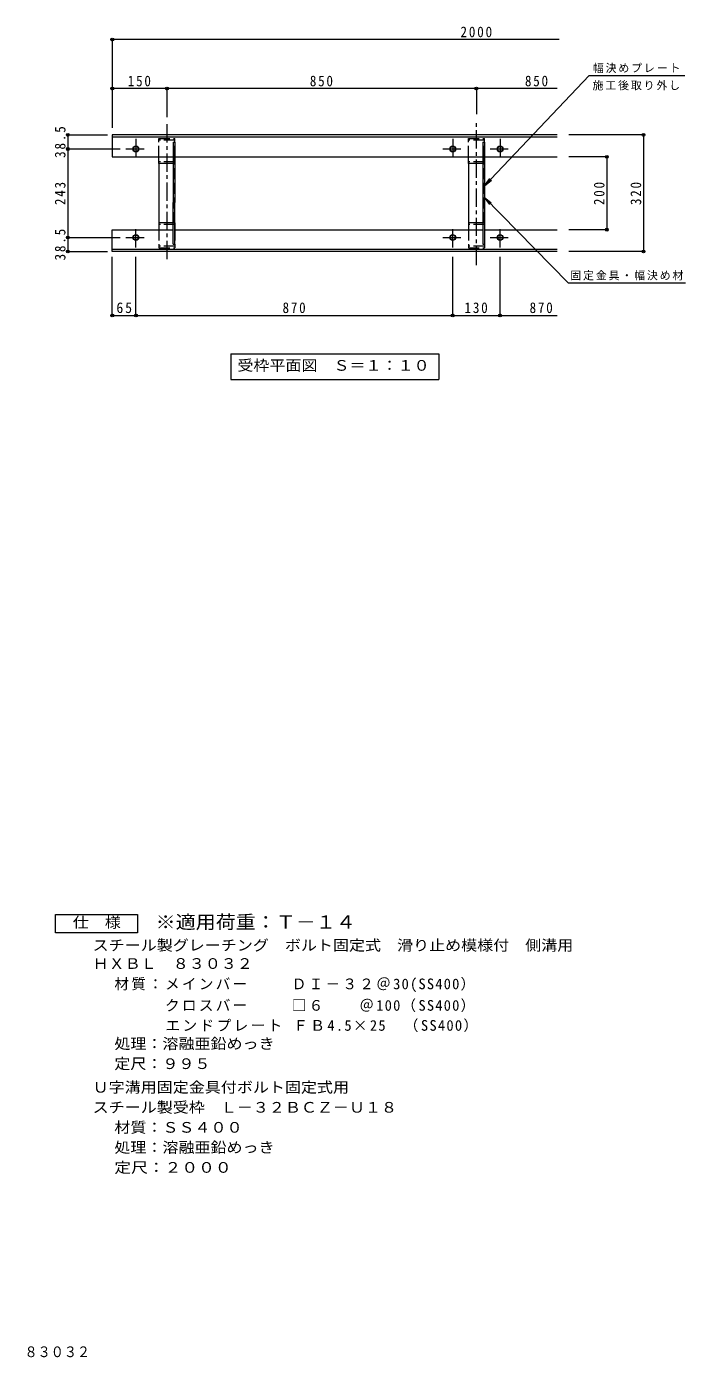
# Model space of a CAD drawing. Units: millimetres at full size, with parts at other scales. Extents: x -437 to 531, y -388 to 353.
# Drawn here: x 169 to 531, y -378 to 353 of the extents above; entities that cross this region are included whole.
import ezdxf
from ezdxf.enums import TextEntityAlignment as Align

# ---------------------------------------------------------------- set-up
doc = ezdxf.new("R2010")
doc.units = ezdxf.units.MM
doc.header["$LTSCALE"] = 2
doc.header["$PDMODE"] = 32
doc.header["$PDSIZE"] = 1.6
for name, pattern in [('CHAIN1', [8, 5, -1, 1, -1]), ('DASHED1', [1.8, 1.2, -0.6]), ('DASHED3', [4, 3, -1])]:
    doc.linetypes.add(name, pattern=pattern)
for name, color, linetype, lineweight in [('C-1', 2, 'Continuous', 9), ('C-3', 4, 'DASHED1', 9), ('C-4', 7, 'Continuous', 9), ('C-5', 7, 'Continuous', 9), ('C-7', 2, 'Continuous', 9), ('C-8', 2, 'Continuous', 9), ('D-4', 7, 'Continuous', 9), ('D-5', 7, 'Continuous', 9)]:
    doc.layers.add(name, color=color, linetype=linetype, lineweight=lineweight)
doc.layers.add('F-5_F-5ﾚｲﾔ', color=2, linetype='Continuous')
doc.styles.add('ＭＳ ゴシック', font='')
doc.styles.get('ＭＳ ゴシック').set_extended_font_data('MS Gothic')

msp = doc.modelspace()

# ---------------------------------------------------------------- linework, layer by layer
at = {"layer": 'C-1'}
for p, q in [((460.801, 293.582), (216.399, 293.582)), ((216.399, 293.582), (216.399, 281.582)), ((460.801, 292.382), (216.399, 292.382)), ((216.399, 281.582), (249.899, 281.582)), ((250.799, 281.582), (419.899, 281.582)), ((420.799, 281.582), (460.801, 281.582)), ((216.399, 229.582), (216.399, 241.582)), ((216.399, 241.582), (249.899, 241.582)), ((250.799, 241.582), (419.899, 241.582)), ((420.799, 241.582), (460.801, 241.582)), ((460.801, 230.782), (216.399, 230.782)), ((460.801, 229.582), (216.399, 229.582))]:
    msp.add_line(p, q, dxfattribs=at)
at = {"layer": 'C-1', "linetype": 'CHAIN1'}
for p, q in [((223.899, 285.882), (235.017, 285.882)), ((229.399, 291.382), (229.399, 280.382)), ((229.399, 231.782), (229.399, 242.782)), ((223.899, 237.282), (235.017, 237.282))]:
    msp.add_line(p, q, dxfattribs=at)
at = {"layer": 'C-1'}
for centre, radius in [((229.399, 285.882), 1.6), ((229.399, 285.882), 1.383), ((229.399, 237.282), 1.6), ((229.399, 237.282), 1.383)]:
    msp.add_circle(centre, radius, dxfattribs=at)
at = {"layer": 'C-3', "color": 7, "linetype": 'CHAIN1'}
for p, q in [((416.399, 222.124), (416.399, 301.041)), ((246.399, 299.423), (246.399, 223.742))]:
    msp.add_line(p, q, dxfattribs=at)
at = {"layer": 'C-3', "linetype": 'DASHED3'}
for p, q in [((241.999, 281.582), (241.999, 291.582)), ((241.999, 291.582), (250.799, 291.582)), ((250.799, 290.682), (241.999, 290.682)), ((250.799, 281.582), (250.799, 291.582)), ((411.999, 281.582), (411.999, 291.582)), ((411.999, 291.582), (420.799, 291.582)), ((420.799, 290.682), (411.999, 290.682)), ((420.799, 281.582), (420.799, 291.582)), ((250.799, 278.782), (241.999, 278.782)), ((250.799, 277.882), (249.899, 277.882)), ((250.642, 245.282), (250.642, 277.882)), ((420.799, 278.782), (411.999, 278.782)), ((420.799, 277.882), (419.899, 277.882)), ((420.642, 245.282), (420.642, 277.882)), ((250.799, 244.382), (241.999, 244.382)), ((241.999, 241.582), (241.999, 231.582)), ((250.799, 245.282), (249.899, 245.282)), ((250.799, 241.582), (250.799, 231.582)), ((420.799, 244.382), (411.999, 244.382)), ((411.999, 241.582), (411.999, 231.582)), ((420.799, 245.282), (419.899, 245.282)), ((420.799, 241.582), (420.799, 231.582)), ((250.799, 232.482), (241.999, 232.482)), ((241.999, 231.582), (250.799, 231.582)), ((420.799, 232.482), (411.999, 232.482)), ((411.999, 231.582), (420.799, 231.582))]:
    msp.add_line(p, q, dxfattribs=at)
at = {"layer": 'C-3', "linetype": 'Continuous'}
for p, q in [((241.999, 277.882), (241.999, 281.582)), ((249.899, 277.882), (241.999, 277.882)), ((242.157, 245.282), (242.157, 277.882)), ((250.799, 277.882), (250.799, 281.582)), ((411.999, 277.882), (411.999, 281.582)), ((419.899, 277.882), (411.999, 277.882)), ((412.157, 245.282), (412.157, 277.882)), ((420.799, 277.882), (420.799, 281.582)), ((241.999, 245.282), (241.999, 241.582)), ((249.899, 245.282), (241.999, 245.282)), ((250.799, 245.282), (250.799, 241.582)), ((411.999, 245.282), (411.999, 241.582)), ((419.899, 245.282), (411.999, 245.282)), ((420.799, 245.282), (420.799, 241.582))]:
    msp.add_line(p, q, dxfattribs=at)
at = {"layer": 'C-4'}
for p, q in [((461.837, 345.955), (216.399, 345.955)), ((216.399, 345.955), (216.399, 297.582)), ((246.399, 319.019), (216.399, 319.019)), ((246.399, 319.019), (246.399, 303.423)), ((416.399, 319.019), (246.399, 319.019)), ((416.399, 319.019), (416.399, 305.041)), ((460.801, 319.019), (416.399, 319.019)), ((191.356, 293.582), (213.757, 293.582)), ((191.956, 293.582), (191.956, 285.882)), ((508.786, 293.582), (467.213, 293.582)), ((508.186, 293.582), (508.186, 229.582)), ((191.356, 285.882), (220.707, 285.882)), ((191.956, 285.882), (191.956, 237.282)), ((488.615, 281.582), (467.213, 281.582)), ((488.015, 281.582), (488.015, 241.582)), ((488.615, 241.582), (467.213, 241.582)), ((191.356, 237.282), (220.707, 237.282)), ((191.956, 237.282), (191.956, 229.582)), ((191.356, 229.582), (213.757, 229.582)), ((216.399, 193.934), (216.399, 226.755)), ((229.399, 193.934), (229.399, 226.755)), ((403.399, 193.934), (403.399, 226.755)), ((429.399, 193.934), (429.399, 226.755)), ((508.786, 229.582), (467.213, 229.582)), ((216.399, 194.534), (229.399, 194.534)), ((229.399, 194.534), (403.399, 194.534)), ((403.399, 194.534), (429.399, 194.534)), ((429.399, 194.534), (460.801, 194.534))]:
    msp.add_line(p, q, dxfattribs=at)
for p in [(216.399, 345.955), (216.399, 319.019), (246.399, 319.019), (416.399, 319.019), (191.956, 293.582), (508.186, 293.582), (191.956, 285.882), (488.015, 281.582), (488.015, 241.582), (191.956, 237.282), (191.956, 229.582), (508.186, 229.582), (216.399, 194.534), (229.399, 194.534), (403.399, 194.534), (429.399, 194.534)]:
    msp.add_point(p, dxfattribs=at)
at = {"layer": 'C-5'}
for p, q in [((420.799, 265.652), (423.736, 269.698)), ((420.799, 265.652), (424.684, 268.8)), ((420.642, 259.45), (423.643, 255.451)), ((466.711, 212.375), (531.181, 212.375)), ((281.5, 173.386), (395.7, 173.386)), ((281.5, 173.386), (281.5, 159.386)), ((395.7, 173.386), (395.7, 159.386)), ((281.5, 159.386), (395.7, 159.386))]:
    msp.add_line(p, q, dxfattribs=at)
for points in [[(420.799, 265.652), (478.267, 326.261), (530.867, 326.261)], [(466.711, 212.375), (420.642, 259.45), (424.575, 256.364)]]:
    msp.add_lwpolyline(points, dxfattribs=at)
at = {"layer": 'C-7'}
for p, q in [((249.899, 289.582), (249.899, 256.582)), ((249.899, 289.582), (250.799, 289.582)), ((250.799, 289.582), (250.799, 256.582)), ((419.899, 289.582), (419.899, 233.582)), ((419.899, 289.582), (420.799, 289.582)), ((420.799, 289.582), (420.799, 233.582)), ((249.899, 233.582), (249.899, 256.582)), ((250.799, 233.582), (250.799, 256.582)), ((249.899, 233.582), (250.799, 233.582)), ((419.899, 233.582), (420.799, 233.582))]:
    msp.add_line(p, q, dxfattribs=at)
at = {"layer": 'C-8', "linetype": 'CHAIN1'}
for p, q in [((397.899, 285.882), (408.899, 285.882)), ((403.399, 291.382), (403.399, 280.382)), ((423.899, 285.882), (434.899, 285.882)), ((429.399, 291.382), (429.399, 280.382)), ((403.399, 231.782), (403.399, 242.782)), ((429.399, 231.782), (429.399, 242.782)), ((397.899, 237.282), (408.899, 237.282)), ((423.899, 237.282), (434.899, 237.282))]:
    msp.add_line(p, q, dxfattribs=at)
at = {"layer": 'C-8'}
for centre, radius in [((403.399, 285.882), 1.6), ((403.399, 285.882), 1.383), ((429.399, 285.882), 1.6), ((429.399, 285.882), 1.383), ((403.399, 237.282), 1.6), ((403.399, 237.282), 1.383), ((429.399, 237.282), 1.6), ((429.399, 237.282), 1.383)]:
    msp.add_circle(centre, radius, dxfattribs=at)
at = {"layer": 'D-4', "color": 2}
msp.add_lwpolyline([(185.19, -144.376), (185.19, -134.376), (230.19, -134.376), (230.19, -144.376)], close=True, dxfattribs=at)

# ---------------------------------------------------------------- texts
at = {"layer": 'C-4', "color": 2, "char_height": 5.865, "attachment_point": 7, "style": 'ＭＳ ゴシック'}
for s, insert in [('\\T1.28;\\W0.9;2000', (407.649, 347.155)), ('\\T1.27;\\W0.9;150', (224.899, 320.219)), ('\\T1.27;\\W0.9;850', (324.899, 320.219)), ('\\T1.27;\\W0.9;850', (443.045, 320.219)), ('\\T1.27;\\W0.95;65', (218.649, 195.734)), ('\\T1.27;\\W0.9;870', (309.899, 195.734)), ('\\T1.27;\\W0.9;130', (409.899, 195.734)), ('\\T1.27;\\W0.9;870', (445.617, 195.734))]:
    msp.add_mtext(s, dxfattribs=dict(at, insert=insert))
at = {"layer": 'C-4', "color": 2, "char_height": 5.865, "attachment_point": 7, "rotation": 90, "style": 'ＭＳ ゴシック'}
for s, insert in [('\\T1.28;\\W0.9;38.5', (190.756, 280.982)), ('\\T1.27;\\W0.9;243', (190.756, 255.082)), ('\\T1.27;\\W0.9;200', (486.815, 255.082)), ('\\T1.27;\\W0.9;320', (506.986, 255.082)), ('\\T1.28;\\W0.9;38.5', (190.756, 224.682))]:
    msp.add_mtext(s, dxfattribs=dict(at, insert=insert))
at = {"layer": 'C-5', "color": 2, "style": 'ＭＳ ゴシック', "width": 1.1}
msp.add_text('受枠平面図\u3000Ｓ＝１：１０', height=5.865, dxfattribs=at).set_placement((285.1, 162.386), align=Align.BOTTOM_LEFT)
at = {"layer": 'C-5', "char_height": 4.399, "attachment_point": 7, "style": 'ＭＳ ゴシック'}
for s, insert in [('\\T1.17;幅決めプレート', (480.338, 327.6)), ('\\T1.17;施工後取り外し', (480.174, 318.066)), ('\\T1.17;固定金具・幅決め材', (467.95, 213.708))]:
    msp.add_mtext(s, dxfattribs=dict(at, insert=insert))
at = {"layer": 'D-4', "color": 2, "style": 'ＭＳ ゴシック'}
for s, width, p in [('仕\u3000様', 1.1, (194.69, -143.376)), ('スチール製グレーチング\u3000ボルト固定式\u3000滑り止め模様付\u3000側溝用', 1.1, (205.608, -155.96)), ('ＨＸＢＬ\u3000８３０３２', 1.1, (205.608, -165.996)), ('処理：溶融亜鉛めっき', 1.1, (217.55, -209.978)), ('定尺：９９５', 1.1, (217.55, -220.978)), ('Ｕ字溝用固定金具付ボルト固定式用', 1.1, (205.608, -233.934)), ('スチール製受枠\u3000Ｌ－３２ＢＣＺ－Ｕ１８', 1.1, (205.608, -244.934)), ('材質：ＳＳ４００', 1.1, (217.55, -255.934)), ('処理：溶融亜鉛めっき', 1.1, (217.55, -266.934)), ('定尺：２０００', 1.15, (217.55, -277.934))]:
    msp.add_text(s, height=5.865, dxfattribs=dict(at, width=width)).set_placement(p, align=Align.BOTTOM_LEFT)
at = {"layer": 'D-4', "color": 2, "char_height": 5.865, "attachment_point": 7, "style": 'ＭＳ ゴシック'}
for s, insert in [('\\T1.16;材質：メインバー\u3000\u3000\\~ＤＩ－３２＠30(SS400）', (217.551, -176.978)), ('\\T1.16;\u3000\u3000\u3000クロスバー\u3000\u3000\\~□６\u3000\u3000＠100（SS400）', (217.551, -187.978)), ('\\T1.17;\u3000\u3000\u3000エンドプレート\\~ＦＢ4.5×25\\~\\~（SS400）', (217.551, -198.978))]:
    msp.add_mtext(s, dxfattribs=dict(at, insert=insert))
at = {"layer": 'D-5', "color": 3, "style": 'ＭＳ ゴシック', "width": 1.1}
msp.add_text('※適用荷重：Ｔ－１４', height=7.331, dxfattribs=at).set_placement((240.19, -144.376), align=Align.BOTTOM_LEFT)
at = {"layer": 'F-5_F-5ﾚｲﾔ', "style": 'ＭＳ ゴシック', "width": 0.9}
msp.add_text('スチール製グレーチング\u3000ボルト固定式\u3000滑り止め模様付\u3000側溝用\u3000ＨＸＢＬ\u3000８３０３２', height=5.865, dxfattribs=at).set_placement((-91.008, -379.144), align=Align.BOTTOM_LEFT)

doc.saveas('drawing.dxf')
